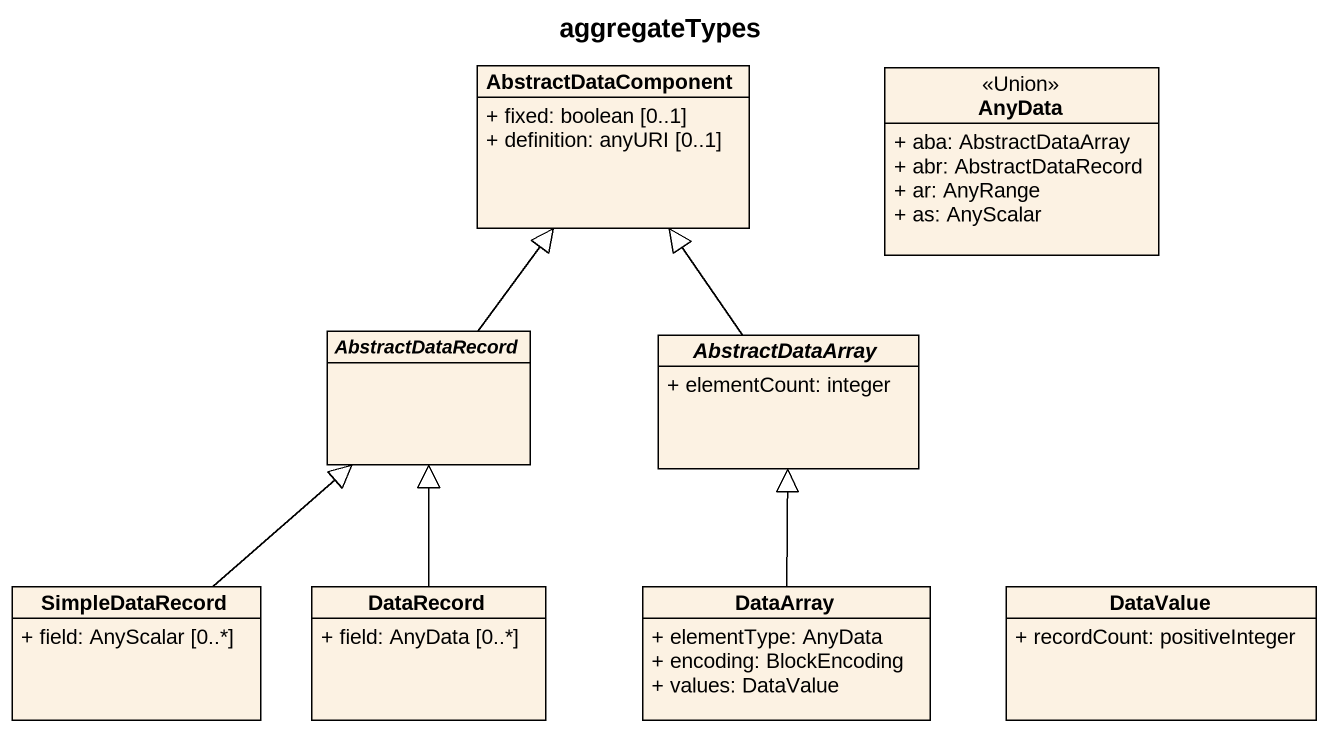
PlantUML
@startuml
title aggregateTypes
hide circle
hide empty members
skinparam classAttributeIconSize 0
class AbstractDataComponent {
  + fixed: boolean [0..1]
  + definition: anyURI [0..1]
}
class AnyData <<Union>> {
  + aba: AbstractDataArray
  + abr: AbstractDataRecord
  + ar: AnyRange
  + as: AnyScalar
}
abstract class AbstractDataRecord
abstract class AbstractDataArray {
  + elementCount: integer
}
class SimpleDataRecord {
  + field: AnyScalar [0..*]
}
class DataRecord {
  + field: AnyData [0..*]
}
class DataArray {
  + elementType: AnyData
  + encoding: BlockEncoding
  + values: DataValue
}
class DataValue {
  + recordCount: positiveInteger
}
AbstractDataRecord -up-|> AbstractDataComponent
AbstractDataArray -up-|> AbstractDataComponent
SimpleDataRecord -up-|> AbstractDataRecord
DataRecord -up-|> AbstractDataRecord
DataArray -up-|> AbstractDataArray
@enduml
